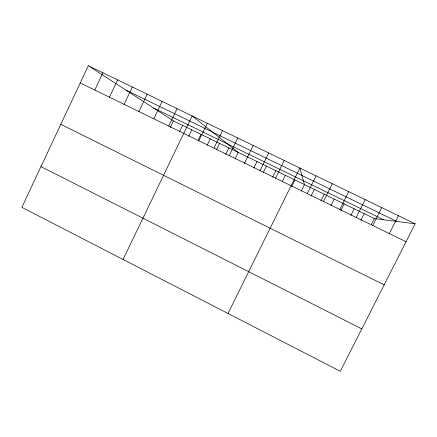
<?xml version="1.0" encoding="UTF-8"?>
<svg xmlns="http://www.w3.org/2000/svg" width="437" height="437" viewBox="0 0 437 437"><rect width="100%" height="100%" fill="white"/><g stroke="black" fill="none" stroke-linecap="round" stroke-linejoin="round"><path stroke-width="0.66" d="M88.318 65.719L21.85 207.346L340.308 371.281L415.15 223.782L88.318 65.719L173.445 120.934L374.318 218.571L415.15 223.782M94.796 90.033L102.919 72.782M109.425 97.167L117.597 79.884M124.135 104.334L132.351 87.018M138.922 111.539L147.182 94.19M153.786 118.788L162.094 101.4M168.726 126.069L177.078 108.649M170.337 127.418L173.445 120.934M179.492 131.881L182.611 125.392M123.07 259.452L192.143 115.936L238.214 152.42L235.03 158.953M188.675 136.355L191.805 129.86M198.169 140.255L201.025 134.345M198.84 140.747L207.291 123.256M207.127 145.352L210.279 138.84M214.021 148.143L222.515 130.619M216.397 149.869L219.56 143.352M225.7 154.403L228.873 147.875M229.278 155.577L237.821 138.021M244.392 163.514L253.209 145.466M253.782 168.092L256.989 161.543M260.037 170.567L268.679 152.945M263.205 172.686L266.423 166.131M272.655 177.296L275.884 170.73M275.539 178.127L284.23 160.466M282.433 181.322L285.377 175.341M228.032 313.482L299.864 168.027L304.463 184.616L301.197 191.209M291.654 186.555L294.904 179.973M307.271 193.591L316.06 175.86M311.068 196.016L314.34 189.418M320.966 200.845L324.254 194.236M323.506 201.501L332.344 183.737M330.902 205.685L334.196 199.07M339.828 209.46L348.721 191.657M340.865 210.547L344.176 203.921M350.867 215.419L354.188 208.788M356.248 217.457L365.19 199.622M360.902 220.314L364.234 213.671M371.275 224.618L374.318 218.571M372.75 225.503L381.752 207.63M389.351 233.593L398.402 215.681M126.047 90.191L396.834 221.444M153.562 108.037L383.697 219.773M80.233 82.943L406.044 241.727M60.814 124.316L384.172 284.837M40.969 166.617L361.825 328.881"/></g></svg>
